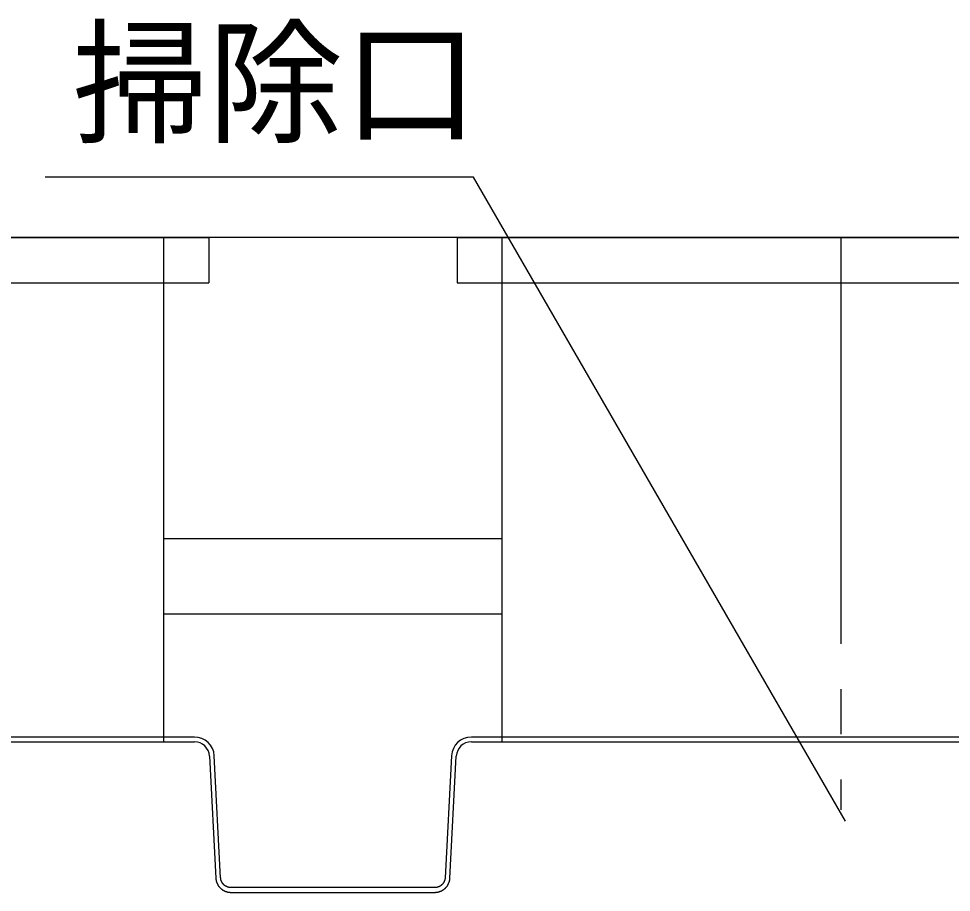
# Model space of a CAD drawing. Units: millimetres, scale not verified. Extents: x -8910 to 8910, y -6308 to 6308.
# Drawn here: x -5211 to -4591, y -1965 to -1385 of the extents above; entities that cross this region are included whole.
import ezdxf
from ezdxf.enums import TextEntityAlignment as Align

# ---------------------------------------------------------------- set-up
doc = ezdxf.new("R2010")
doc.units = ezdxf.units.MM
doc.header["$LTSCALE"] = 30
doc.linetypes.add('CHAIN2', pattern=[12, 9, -1, 1, -1])
doc.layers.add('0-0_機器', color=2, linetype='Continuous', lineweight=25)
doc.layers.add('0-5_空気管', color=3, linetype='Continuous', lineweight=25)
doc.styles.add('ＭＳ ゴシック', font='')
doc.styles.get('ＭＳ ゴシック').set_extended_font_data('MS Gothic')

msp = doc.modelspace()

# ---------------------------------------------------------------- linework, layer by layer
at = {"layer": '0-0_機器'}
msp.add_line((-3289.35, -1530.41), (-7310.2, -1530.41), dxfattribs=at)
at = {"layer": '0-5_空気管'}
for p, q in [((-5594.24, -1530.41), (-5084.24, -1530.41)), ((-5114.24, -1530.41), (-5114.24, -1862.21)), ((-5084.24, -1530.41), (-5084.24, -1560.41)), ((-4919.24, -1530.41), (-4919.24, -1560.41)), ((-4889.24, -1862.21), (-4889.24, -1530.41)), ((-5594.24, -1560.41), (-5084.24, -1560.41)), ((-4919.24, -1560.41), (-4409.24, -1560.41)), ((-5093.73, -1862.21), (-5584.75, -1862.21)), ((-5114.24, -1862.21), (-5114.24, -1865.41)), ((-4418.73, -1862.21), (-4909.75, -1862.21)), ((-4889.24, -1865.41), (-4889.24, -1862.21)), ((-5584.75, -1865.41), (-5093.73, -1865.41)), ((-4909.75, -1865.41), (-4418.73, -1865.41)), ((-5069.93, -1965.41), (-4933.58, -1965.41))]:
    msp.add_line(p, q, dxfattribs=at)
at = {"layer": '0-5_空気管', "linetype": 'CHAIN2'}
msp.add_line((-4664.24, -1530.41), (-4664.24, -1910.7), dxfattribs=at)
at = {"layer": '0-5_空気管', "color": 2}
for p, q in [((-5114.24, -1730.41), (-4889.24, -1730.41)), ((-5114.24, -1780.41), (-4889.24, -1780.41))]:
    msp.add_line(p, q, dxfattribs=at)
at = {"layer": '0-5_空気管'}
for points in [[(-4661.2, -1918.2), (-4908.3, -1490.22), (-5193.01, -1490.22)], [(-4919.24, -1530.41), (-4409.24, -1530.41), (-4409.24, -1560.41)], [(-5083.75, -1874.88), (-5079.5, -1955.93), (-5079.49, -1956.14), (-5079.48, -1956.22), (-5079.48, -1956.33), (-5079.47, -1956.45), (-5079.46, -1956.57), (-5079.45, -1956.72), (-5079.43, -1956.86), (-5079.41, -1957.01), (-5079.39, -1957.16), (-5079.37, -1957.32), (-5079.34, -1957.47), (-5079.31, -1957.63), (-5079.27, -1957.8), (-5079.22, -1957.97), (-5079.16, -1958.15), (-5079.1, -1958.34), (-5079.02, -1958.55), (-5078.94, -1958.78), (-5078.84, -1959.01), (-5078.73, -1959.26), (-5078.63, -1959.5), (-5078.51, -1959.75), (-5078.4, -1959.99), (-5078.29, -1960.22), (-5078.18, -1960.43), (-5078.07, -1960.62), (-5077.97, -1960.8), (-5077.86, -1960.98), (-5077.76, -1961.14), (-5077.64, -1961.29), (-5077.52, -1961.45), (-5077.38, -1961.61), (-5077.23, -1961.78), (-5077.07, -1961.97), (-5076.89, -1962.15), (-5076.7, -1962.35), (-5076.5, -1962.54), (-5076.31, -1962.74)], [(-5074.83, -1959.69), (-5074.92, -1959.58), (-5075, -1959.47), (-5075.08, -1959.36), (-5075.16, -1959.23), (-5075.24, -1959.11), (-5075.32, -1958.97), (-5075.4, -1958.82), (-5075.49, -1958.66), (-5075.57, -1958.49), (-5075.65, -1958.31), (-5075.73, -1958.14), (-5075.81, -1957.97), (-5075.88, -1957.8), (-5075.95, -1957.64), (-5076, -1957.49), (-5076.06, -1957.35), (-5076.1, -1957.22), (-5076.13, -1957.1), (-5076.16, -1956.98), (-5076.19, -1956.87), (-5076.21, -1956.76), (-5076.23, -1956.65), (-5076.24, -1956.54), (-5076.26, -1956.43), (-5076.27, -1956.33), (-5076.27, -1956.23), (-5076.28, -1956.13), (-5076.29, -1956.05), (-5076.29, -1955.97), (-5076.3, -1955.76), (-5080.55, -1874.72)], [(-4922.93, -1874.72), (-4927.18, -1955.76), (-4927.19, -1955.91), (-4927.19, -1955.96), (-4927.2, -1956.03), (-4927.2, -1956.12), (-4927.21, -1956.2), (-4927.22, -1956.3), (-4927.23, -1956.39), (-4927.24, -1956.5), (-4927.25, -1956.6), (-4927.27, -1956.71), (-4927.29, -1956.81), (-4927.31, -1956.92), (-4927.34, -1957.03), (-4927.37, -1957.15), (-4927.41, -1957.27), (-4927.46, -1957.4), (-4927.51, -1957.55), (-4927.57, -1957.7), (-4927.63, -1957.86), (-4927.7, -1958.03), (-4927.78, -1958.19), (-4927.85, -1958.36), (-4927.93, -1958.52), (-4928.01, -1958.68), (-4928.08, -1958.82), (-4928.15, -1958.96), (-4928.22, -1959.08), (-4928.29, -1959.19), (-4928.37, -1959.3), (-4928.45, -1959.41), (-4928.53, -1959.52), (-4928.62, -1959.63), (-4928.72, -1959.75), (-4928.83, -1959.87), (-4928.96, -1960), (-4929.08, -1960.13), (-4929.22, -1960.26), (-4929.49, -1960.52)], [(-4926.3, -1961.86), (-4926.15, -1961.7), (-4926.02, -1961.54), (-4925.9, -1961.38), (-4925.78, -1961.21), (-4925.67, -1961.04), (-4925.55, -1960.85), (-4925.43, -1960.64), (-4925.31, -1960.42), (-4925.19, -1960.18), (-4925.06, -1959.93), (-4924.94, -1959.68), (-4924.82, -1959.42), (-4924.71, -1959.17), (-4924.6, -1958.92), (-4924.51, -1958.69), (-4924.42, -1958.47), (-4924.35, -1958.26), (-4924.29, -1958.07), (-4924.24, -1957.89), (-4924.19, -1957.72), (-4924.16, -1957.55), (-4924.12, -1957.39), (-4924.1, -1957.23), (-4924.07, -1957.07), (-4924.06, -1956.91), (-4924.04, -1956.75), (-4924.03, -1956.61), (-4924.02, -1956.47), (-4924.01, -1956.35), (-4924, -1956.24), (-4923.99, -1955.93), (-4919.74, -1874.88)], [(-5076.31, -1962.74), (-5076.11, -1962.92), (-5075.91, -1963.1), (-5075.73, -1963.26), (-5075.55, -1963.41), (-5075.38, -1963.55), (-5075.21, -1963.67), (-5075.05, -1963.79), (-5074.88, -1963.89), (-5074.7, -1964), (-5074.5, -1964.1), (-5074.29, -1964.21), (-5074.07, -1964.32), (-5073.82, -1964.43), (-5073.57, -1964.54), (-5073.3, -1964.65), (-5073.04, -1964.75), (-5072.78, -1964.86), (-5072.53, -1964.95), (-5072.29, -1965.03), (-5072.07, -1965.1), (-5071.86, -1965.17), (-5071.67, -1965.22), (-5071.48, -1965.26), (-5071.31, -1965.3), (-5071.14, -1965.33), (-5070.97, -1965.35), (-5070.81, -1965.37), (-5070.65, -1965.38), (-5070.49, -1965.39), (-5070.34, -1965.4), (-5070.19, -1965.4), (-5070.05, -1965.41), (-5069.93, -1965.41)], [(-4933.61, -1962.21), (-5069.86, -1962.21), (-5069.95, -1962.2), (-5070.04, -1962.2), (-5070.14, -1962.2), (-5070.25, -1962.19), (-5070.35, -1962.18), (-5070.46, -1962.17), (-5070.56, -1962.16), (-5070.67, -1962.14), (-5070.78, -1962.12), (-5070.9, -1962.09), (-5071.03, -1962.06), (-5071.17, -1962.02), (-5071.31, -1961.98), (-5071.46, -1961.93), (-5071.63, -1961.87), (-5071.8, -1961.81), (-5072.14, -1961.68), (-5072.31, -1961.61), (-5072.46, -1961.54), (-5072.61, -1961.47), (-5072.75, -1961.41), (-5072.88, -1961.34), (-5073, -1961.28), (-5073.11, -1961.21), (-5073.22, -1961.14), (-5073.33, -1961.06), (-5073.45, -1960.98), (-5073.57, -1960.88), (-5073.69, -1960.77), (-5073.83, -1960.66), (-5073.97, -1960.54), (-5074.11, -1960.41), (-5074.25, -1960.28), (-5074.38, -1960.16), (-5074.51, -1960.03), (-5074.62, -1959.91), (-5074.73, -1959.8), (-5074.83, -1959.69)], [(-4929.49, -1960.52), (-4929.62, -1960.64), (-4929.74, -1960.75), (-4929.86, -1960.85), (-4929.98, -1960.95), (-4930.09, -1961.03), (-4930.21, -1961.11), (-4930.32, -1961.18), (-4930.45, -1961.25), (-4930.58, -1961.32), (-4930.72, -1961.39), (-4930.88, -1961.47), (-4931.04, -1961.54), (-4931.21, -1961.62), (-4931.4, -1961.69), (-4931.57, -1961.76), (-4931.75, -1961.83), (-4931.92, -1961.9), (-4932.08, -1961.95), (-4932.24, -1962), (-4932.38, -1962.04), (-4932.51, -1962.08), (-4932.63, -1962.11), (-4932.75, -1962.13), (-4932.87, -1962.15), (-4932.98, -1962.17), (-4933.09, -1962.18), (-4933.2, -1962.19), (-4933.31, -1962.2), (-4933.41, -1962.2), (-4933.51, -1962.2), (-4933.61, -1962.21)], [(-4933.58, -1965.41), (-4933.46, -1965.41), (-4933.33, -1965.4), (-4933.19, -1965.4), (-4933.04, -1965.39), (-4932.89, -1965.38), (-4932.74, -1965.37), (-4932.58, -1965.36), (-4932.43, -1965.33), (-4932.27, -1965.31), (-4932.1, -1965.28), (-4931.93, -1965.24), (-4931.74, -1965.19), (-4931.55, -1965.13), (-4931.33, -1965.07), (-4931.1, -1965), (-4930.86, -1964.91), (-4930.62, -1964.82), (-4930.36, -1964.73), (-4930.11, -1964.63), (-4929.87, -1964.52), (-4929.63, -1964.43), (-4929.41, -1964.33), (-4929.21, -1964.23), (-4929.02, -1964.14), (-4928.85, -1964.04), (-4928.69, -1963.94), (-4928.52, -1963.83), (-4928.36, -1963.72), (-4928.19, -1963.59), (-4928.01, -1963.45), (-4927.82, -1963.3), (-4927.62, -1963.13), (-4927.42, -1962.95), (-4927.21, -1962.77), (-4927.01, -1962.58), (-4926.81, -1962.39), (-4926.63, -1962.2), (-4926.45, -1962.03), (-4926.3, -1961.86)]]:
    msp.add_lwpolyline(points, dxfattribs=at)
for centre, radius, start, end in [((-5093.73, -1875.41), 13.2, 3, 90), ((-4909.75, -1875.41), 13.2, 90, 177), ((-5093.73, -1875.41), 10, 3, 90), ((-4909.75, -1875.41), 10, 90, 177)]:
    msp.add_arc(centre, radius, start, end, dxfattribs=at)

# ---------------------------------------------------------------- texts
at = {"layer": '0-5_空気管', "color": 4, "style": 'ＭＳ ゴシック'}
msp.add_text('掃除口', height=65.98, dxfattribs=at).set_placement((-5174.82, -1480.29), align=Align.BOTTOM_LEFT)

doc.saveas('drawing.dxf')
